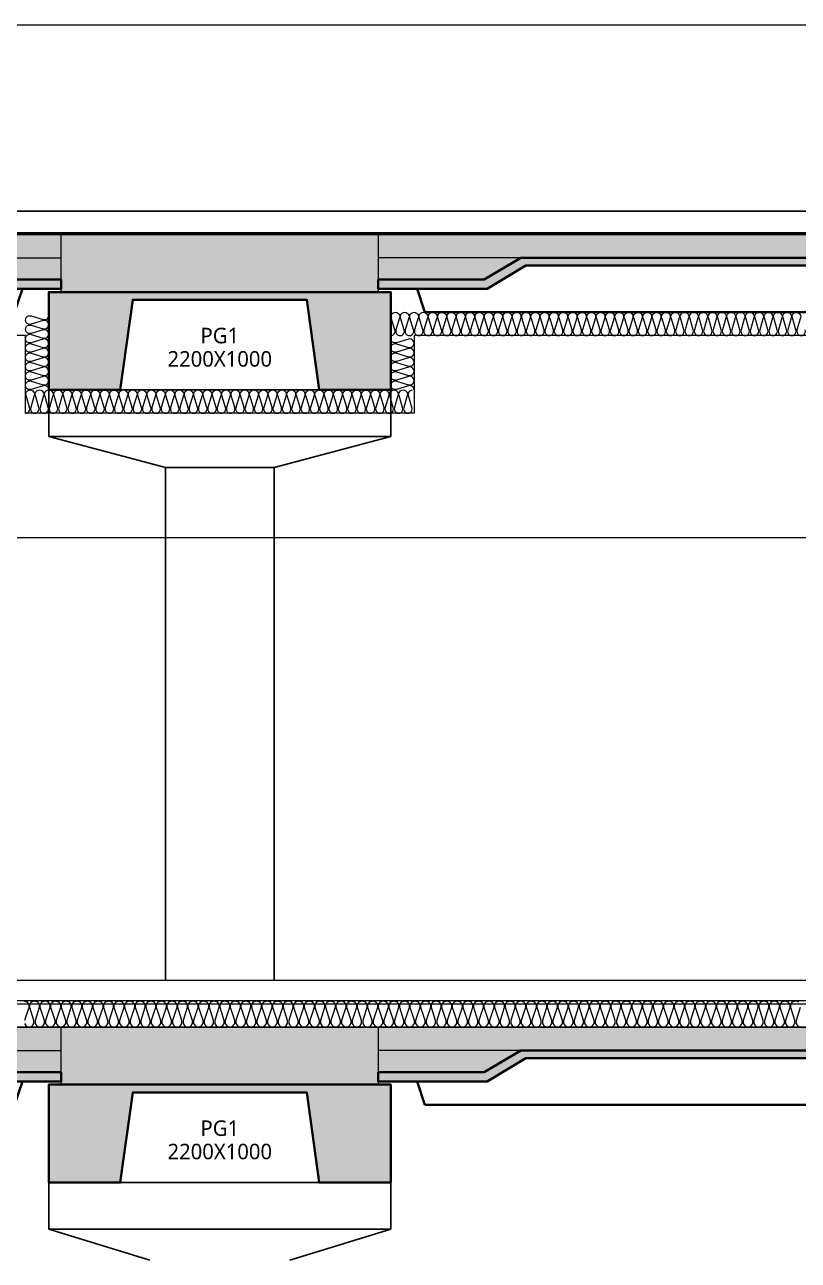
# Model space of a CAD drawing. Header units: millimetres. Extents: x 0 to 420000, y 0 to 297000.
# Drawn here: x 264758 to 269734, y 237000 to 244950 of the extents above; entities that cross this region are included whole.
import ezdxf
from ezdxf.enums import TextEntityAlignment as Align

# ---------------------------------------------------------------- set-up
doc = ezdxf.new("R2010")
doc.units = ezdxf.units.MM
doc.linetypes.add('CEN', pattern=[62, 60, -1, 0, -1])
doc.linetypes.add('HID', pattern=[2, 1.1, -0.9])
for name, color, linetype, lineweight in [('A-AXIS-LINE', 1, 'CEN', 15), ('A-CONC-LIN1', 2, 'Continuous', 40), ('A-CONC-LIN2', 7, 'Continuous', 25), ('A-ELEV-LIN2', 7, 'Continuous', 25), ('A-ELEV-LIN3', 8, 'Continuous', 18), ('A-XXXX-FIN2', 6, 'Continuous', 20), ('A-XXXX-INSL2', 8, 'Continuous', 18), ('A-XXXX-WAT1', 9, 'HID', 20)]:
    doc.layers.add(name, color=color, linetype=linetype, lineweight=lineweight)
doc.layers.add('A-CONC-SOLD', color=253, linetype='CEN')
doc.layers.add('A-XXXX-NPLT', color=144, linetype='Continuous', lineweight=15, plot=False)
doc.styles.add('맑은고딕', font='')
doc.styles.get('맑은고딕').set_extended_font_data('Malgun Gothic')

# ---------------------------------------------------------------- blocks, each defined once
blk = doc.blocks.new('axis(220316)')
at = {"layer": 'A-AXIS-LINE', "ltscale": 1000}
for p, q in [((4631788.1, -355868.7), (4955413.1, -355868.7)), ((4631788.1, -360968.7), (4955413.1, -360968.7))]:
    blk.add_line(p, q, dxfattribs=at)
blk = doc.blocks.new('PG1')
at = {"layer": 'A-CONC-SOLD'}
h = blk.add_hatch(color=256, dxfattribs=at)
h.dxf.hatch_style = 1
h.paths.add_polyline_path([(4800580.6, -237068.7), (4800580.6, -237438.7), (4802620.6, -237438.7), (4802620.6, -237068.7)])
h = blk.add_hatch(color=256, dxfattribs=at)
h.dxf.hatch_style = 1
h.paths.add_polyline_path([(4800500.6, -238068.7), (4800500.6, -237438.7), (4802700.6, -237438.7), (4802700.6, -238068.7), (4802240.6, -238068.7), (4802160.6, -237488.7), (4801040.6, -237488.7), (4800960.6, -238068.7)])
at = {"layer": 'A-CONC-LIN1'}
blk.add_lwpolyline([(4800500.6, -238068.7), (4800500.6, -237438.7), (4802700.6, -237438.7), (4802700.6, -238068.7), (4802240.6, -238068.7), (4802160.6, -237488.7), (4801040.6, -237488.7), (4800960.6, -238068.7), (4800500.6, -238068.7)], dxfattribs=at)
at = {"layer": 'A-CONC-LIN2'}
blk.add_line((4800580.6, -237068.7), (4802620.6, -237068.7), dxfattribs=at)
at = {"layer": 'A-XXXX-NPLT'}
blk.add_lwpolyline([(4802700.6, -238068.7), (4800500.6, -238068.7), (4800500.6, -237438.7), (4800580.6, -237438.7), (4800580.6, -237068.7), (4802620.6, -237068.7), (4802620.6, -237438.7), (4802700.6, -237438.7)], close=True, dxfattribs=at)
at = {"layer": 'A-XXXX-NPLT', "style": '맑은고딕'}
for s, p in [('PG1', (4801600.6, -237718.7)), ('2200X1000', (4801600.6, -237868.7))]:
    blk.add_text(s, height=100, dxfattribs=at).set_placement(p, align=Align.MIDDLE)
blk = doc.blocks.new('PS61(횡)')
at = {"layer": 'A-CONC-SOLD'}
h = blk.add_hatch(color=256, dxfattribs=at)
h.dxf.hatch_style = 1
h.paths.add_polyline_path([(1020, 0), (1020, -290), (1700, -290), (1937.4, -150), (9062.6, -150), (9300, -290), (9980, -290), (9980, 0)])
h = blk.add_hatch(color=256, dxfattribs=at)
h.dxf.hatch_style = 1
h.paths.add_polyline_path([(9980, -290), (9980, -350), (9280, -350), (9030, -200), (1970, -200), (1720, -350), (1020, -350), (1020, -290), (1700, -290), (1937.4, -150), (9062.6, -150), (9300, -290)])
at = {"layer": 'A-CONC-LIN1', "color": 2}
for p, q in [((1320, -500), (1270, -350)), ((9680, -500), (9730, -350)), ((1320, -500), (9680, -500))]:
    blk.add_line(p, q, dxfattribs=at)
blk.add_lwpolyline([(9980, -290), (9980, -350), (9280, -350), (9030, -200), (1970, -200), (1720, -350), (1020, -350), (1020, -290), (1700, -290), (1937.4, -150), (9062.6, -150), (9300, -290)], close=True, dxfattribs=at)
at = {"layer": 'A-CONC-LIN2'}
blk.add_line((1020, 0), (9980, 0), dxfattribs=at)
at = {"layer": 'A-XXXX-NPLT'}
for p, q in [((1937.4, -150), (1020, -150)), ((9062.6, -150), (9980, -150))]:
    blk.add_line(p, q, dxfattribs=at)
at = {"layer": 'A-XXXX-NPLT', "style": '맑은고딕'}
blk.add_text('PS61', height=100, dxfattribs=at).set_placement((5500, -75), align=Align.MIDDLE)
blk = doc.blocks.new('횡9층')
at = {"layer": 'A-ELEV-LIN2'}
for p, q in [((4866500.6, -238068.7), (4868700.6, -238068.7)), ((4866500.6, -238068.7), (4866500.6, -238368.7)), ((4868700.6, -238068.7), (4868700.6, -238368.7)), ((4866500.6, -238368.7), (4868700.6, -238368.7)), ((4867150.6, -238568.7), (4866500.6, -238368.7)), ((4868050.6, -238568.7), (4868700.6, -238368.7))]:
    blk.add_line(p, q, dxfattribs=at)
at = {"layer": 'A-XXXX-FIN2'}
blk.add_lwpolyline([(4890000.6, -236768.7), (4845250.6, -236768.7)], dxfattribs=at)
at = {"layer": 'A-XXXX-INSL2'}
for points in [[(4890000.6, -236898.7), (4845250.6, -236898.7)], [(4866340.6, -236898.7), (4866359.3, -236905.5), (4866371.2, -236922.5), (4866371.2, -236941.2), (4866344, -237026.2)], [(4866344, -237044.9), (4866355.9, -237061.9), (4866374.6, -237068.7), (4866393.3, -237061.9), (4866405.2, -237044.9), (4866405.2, -237026.2), (4866378, -236941.2), (4866378, -236922.5), (4866389.9, -236905.5), (4866408.6, -236898.7), (4866427.3, -236905.5), (4866439.2, -236922.5), (4866439.2, -236941.2), (4866412, -237026.2), (4866412, -237044.9), (4866423.9, -237061.9), (4866442.6, -237068.7), (4866461.3, -237061.9), (4866473.2, -237044.9), (4866473.2, -237026.2), (4866446, -236941.2), (4866446, -236922.5), (4866457.9, -236905.5), (4866476.6, -236898.7), (4866495.3, -236905.5), (4866507.2, -236922.5), (4866507.2, -236941.2), (4866480, -237026.2), (4866480, -237044.9), (4866491.9, -237061.9), (4866510.6, -237068.7), (4866529.3, -237061.9), (4866541.2, -237044.9), (4866541.2, -237026.2), (4866514, -236941.2), (4866514, -236922.5), (4866525.9, -236905.5), (4866544.6, -236898.7), (4866563.3, -236905.5), (4866575.2, -236922.5), (4866575.2, -236941.2), (4866548, -237026.2), (4866548, -237044.9), (4866559.9, -237061.9), (4866578.6, -237068.7), (4866597.3, -237061.9), (4866609.2, -237044.9), (4866609.2, -237026.2), (4866582, -236941.2), (4866582, -236922.5), (4866593.9, -236905.5), (4866612.6, -236898.7), (4866631.3, -236905.5), (4866643.2, -236922.5), (4866643.2, -236941.2), (4866616, -237026.2), (4866616, -237044.9), (4866627.9, -237061.9), (4866646.6, -237068.7), (4866665.3, -237061.9), (4866677.2, -237044.9), (4866677.2, -237026.2), (4866650, -236941.2), (4866650, -236922.5), (4866661.9, -236905.5), (4866680.6, -236898.7), (4866699.3, -236905.5), (4866711.2, -236922.5), (4866711.2, -236941.2), (4866684, -237026.2), (4866684, -237044.9), (4866695.9, -237061.9), (4866714.6, -237068.7), (4866733.3, -237061.9), (4866745.2, -237044.9), (4866745.2, -237026.2), (4866718, -236941.2), (4866718, -236922.5), (4866729.9, -236905.5), (4866748.6, -236898.7), (4866767.3, -236905.5), (4866779.2, -236922.5), (4866779.2, -236941.2), (4866752, -237026.2), (4866752, -237044.9), (4866763.9, -237061.9), (4866782.6, -237068.7), (4866801.3, -237061.9), (4866813.2, -237044.9), (4866813.2, -237026.2), (4866786, -236941.2), (4866786, -236922.5), (4866797.9, -236905.5), (4866816.6, -236898.7), (4866835.3, -236905.5), (4866847.2, -236922.5), (4866847.2, -236941.2), (4866820, -237026.2), (4866820, -237044.9), (4866831.9, -237061.9), (4866850.6, -237068.7), (4866869.3, -237061.9), (4866881.2, -237044.9), (4866881.2, -237026.2), (4866854, -236941.2), (4866854, -236922.5), (4866865.9, -236905.5), (4866884.6, -236898.7), (4866903.3, -236905.5), (4866915.2, -236922.5), (4866915.2, -236941.2), (4866888, -237026.2), (4866888, -237044.9), (4866899.9, -237061.9), (4866918.6, -237068.7), (4866937.3, -237061.9), (4866949.2, -237044.9), (4866949.2, -237026.2), (4866922, -236941.2), (4866922, -236922.5), (4866933.9, -236905.5), (4866952.6, -236898.7), (4866971.3, -236905.5), (4866983.2, -236922.5), (4866983.2, -236941.2), (4866956, -237026.2), (4866956, -237044.9), (4866967.9, -237061.9), (4866986.6, -237068.7), (4867005.3, -237061.9), (4867017.2, -237044.9), (4867017.2, -237026.2), (4866990, -236941.2), (4866990, -236922.5), (4867001.9, -236905.5), (4867020.6, -236898.7), (4867039.3, -236905.5), (4867051.2, -236922.5), (4867051.2, -236941.2), (4867024, -237026.2), (4867024, -237044.9), (4867035.9, -237061.9), (4867054.6, -237068.7), (4867073.3, -237061.9), (4867085.2, -237044.9), (4867085.2, -237026.2), (4867058, -236941.2), (4867058, -236922.5), (4867069.9, -236905.5), (4867088.6, -236898.7), (4867107.3, -236905.5), (4867119.2, -236922.5), (4867119.2, -236941.2), (4867092, -237026.2), (4867092, -237044.9), (4867103.9, -237061.9), (4867122.6, -237068.7), (4867141.3, -237061.9), (4867153.2, -237044.9), (4867153.2, -237026.2), (4867126, -236941.2), (4867126, -236922.5), (4867137.9, -236905.5), (4867156.6, -236898.7), (4867175.3, -236905.5), (4867187.2, -236922.5), (4867187.2, -236941.2), (4867160, -237026.2), (4867160, -237044.9), (4867171.9, -237061.9), (4867190.6, -237068.7), (4867209.3, -237061.9), (4867221.2, -237044.9), (4867221.2, -237026.2), (4867194, -236941.2), (4867194, -236922.5), (4867205.9, -236905.5), (4867224.6, -236898.7), (4867243.3, -236905.5), (4867255.2, -236922.5), (4867255.2, -236941.2), (4867228, -237026.2), (4867228, -237044.9), (4867239.9, -237061.9), (4867258.6, -237068.7), (4867277.3, -237061.9), (4867289.2, -237044.9), (4867289.2, -237026.2), (4867262, -236941.2), (4867262, -236922.5), (4867273.9, -236905.5), (4867292.6, -236898.7), (4867311.3, -236905.5), (4867323.2, -236922.5), (4867323.2, -236941.2), (4867296, -237026.2), (4867296, -237044.9), (4867307.9, -237061.9), (4867326.6, -237068.7), (4867345.3, -237061.9), (4867357.2, -237044.9), (4867357.2, -237026.2), (4867330, -236941.2), (4867330, -236922.5), (4867341.9, -236905.5), (4867360.6, -236898.7), (4867379.3, -236905.5), (4867391.2, -236922.5), (4867391.2, -236941.2), (4867364, -237026.2), (4867364, -237044.9), (4867375.9, -237061.9), (4867394.6, -237068.7), (4867413.3, -237061.9), (4867425.2, -237044.9), (4867425.2, -237026.2), (4867398, -236941.2), (4867398, -236922.5), (4867409.9, -236905.5), (4867428.6, -236898.7), (4867447.3, -236905.5), (4867459.2, -236922.5), (4867459.2, -236941.2), (4867432, -237026.2), (4867432, -237044.9), (4867443.9, -237061.9), (4867462.6, -237068.7), (4867481.3, -237061.9), (4867493.2, -237044.9), (4867493.2, -237026.2), (4867466, -236941.2), (4867466, -236922.5), (4867477.9, -236905.5), (4867496.6, -236898.7), (4867515.3, -236905.5), (4867527.2, -236922.5), (4867527.2, -236941.2), (4867500, -237026.2), (4867500, -237044.9), (4867511.9, -237061.9), (4867530.6, -237068.7), (4867549.3, -237061.9), (4867561.2, -237044.9), (4867561.2, -237026.2), (4867534, -236941.2), (4867534, -236922.5), (4867545.9, -236905.5), (4867564.6, -236898.7), (4867583.3, -236905.5), (4867595.2, -236922.5), (4867595.2, -236941.2), (4867568, -237026.2), (4867568, -237044.9), (4867579.9, -237061.9), (4867598.6, -237068.7), (4867617.3, -237061.9), (4867629.2, -237044.9), (4867629.2, -237026.2), (4867602, -236941.2), (4867602, -236922.5), (4867613.9, -236905.5), (4867632.6, -236898.7), (4867651.3, -236905.5), (4867663.2, -236922.5), (4867663.2, -236941.2), (4867636, -237026.2), (4867636, -237044.9), (4867647.9, -237061.9), (4867666.6, -237068.7), (4867685.3, -237061.9), (4867697.2, -237044.9), (4867697.2, -237026.2), (4867670, -236941.2), (4867670, -236922.5), (4867681.9, -236905.5), (4867700.6, -236898.7), (4867719.3, -236905.5), (4867731.2, -236922.5), (4867731.2, -236941.2), (4867704, -237026.2), (4867704, -237044.9), (4867715.9, -237061.9), (4867734.6, -237068.7), (4867753.3, -237061.9), (4867765.2, -237044.9), (4867765.2, -237026.2), (4867738, -236941.2), (4867738, -236922.5), (4867749.9, -236905.5), (4867768.6, -236898.7), (4867787.3, -236905.5), (4867799.2, -236922.5), (4867799.2, -236941.2), (4867772, -237026.2), (4867772, -237044.9), (4867783.9, -237061.9), (4867802.6, -237068.7), (4867821.3, -237061.9), (4867833.2, -237044.9), (4867833.2, -237026.2), (4867806, -236941.2), (4867806, -236922.5), (4867817.9, -236905.5), (4867836.6, -236898.7), (4867855.3, -236905.5), (4867867.2, -236922.5), (4867867.2, -236941.2), (4867840, -237026.2), (4867840, -237044.9), (4867851.9, -237061.9), (4867870.6, -237068.7), (4867889.3, -237061.9), (4867901.2, -237044.9), (4867901.2, -237026.2), (4867874, -236941.2), (4867874, -236922.5), (4867885.9, -236905.5), (4867904.6, -236898.7), (4867923.3, -236905.5), (4867935.2, -236922.5), (4867935.2, -236941.2), (4867908, -237026.2), (4867908, -237044.9), (4867919.9, -237061.9), (4867938.6, -237068.7), (4867957.3, -237061.9), (4867969.2, -237044.9), (4867969.2, -237026.2), (4867942, -236941.2), (4867942, -236922.5), (4867953.9, -236905.5), (4867972.6, -236898.7), (4867991.3, -236905.5), (4868003.2, -236922.5), (4868003.2, -236941.2), (4867976, -237026.2), (4867976, -237044.9), (4867987.9, -237061.9), (4868006.6, -237068.7), (4868025.3, -237061.9), (4868037.2, -237044.9), (4868037.2, -237026.2), (4868010, -236941.2), (4868010, -236922.5), (4868021.9, -236905.5), (4868040.6, -236898.7), (4868059.3, -236905.5), (4868071.2, -236922.5), (4868071.2, -236941.2), (4868044, -237026.2), (4868044, -237044.9), (4868055.9, -237061.9), (4868074.6, -237068.7), (4868093.3, -237061.9), (4868105.2, -237044.9), (4868105.2, -237026.2), (4868078, -236941.2), (4868078, -236922.5), (4868089.9, -236905.5), (4868108.6, -236898.7), (4868127.3, -236905.5), (4868139.2, -236922.5), (4868139.2, -236941.2), (4868112, -237026.2), (4868112, -237044.9), (4868123.9, -237061.9), (4868142.6, -237068.7), (4868161.3, -237061.9), (4868173.2, -237044.9), (4868173.2, -237026.2), (4868146, -236941.2), (4868146, -236922.5), (4868157.9, -236905.5), (4868176.6, -236898.7), (4868195.3, -236905.5), (4868207.2, -236922.5), (4868207.2, -236941.2), (4868180, -237026.2), (4868180, -237044.9), (4868191.9, -237061.9), (4868210.6, -237068.7), (4868229.3, -237061.9), (4868241.2, -237044.9), (4868241.2, -237026.2), (4868214, -236941.2), (4868214, -236922.5), (4868225.9, -236905.5), (4868244.6, -236898.7), (4868263.3, -236905.5), (4868275.2, -236922.5), (4868275.2, -236941.2), (4868248, -237026.2), (4868248, -237044.9), (4868259.9, -237061.9), (4868278.6, -237068.7), (4868297.3, -237061.9), (4868309.2, -237044.9), (4868309.2, -237026.2), (4868282, -236941.2), (4868282, -236922.5), (4868293.9, -236905.5), (4868312.6, -236898.7), (4868331.3, -236905.5), (4868343.2, -236922.5), (4868343.2, -236941.2), (4868316, -237026.2), (4868316, -237044.9), (4868327.9, -237061.9), (4868346.6, -237068.7), (4868365.3, -237061.9), (4868377.2, -237044.9), (4868377.2, -237026.2), (4868350, -236941.2), (4868350, -236922.5), (4868361.9, -236905.5), (4868380.6, -236898.7), (4868399.3, -236905.5), (4868411.2, -236922.5), (4868411.2, -236941.2), (4868384, -237026.2), (4868384, -237044.9), (4868395.9, -237061.9), (4868414.6, -237068.7), (4868433.3, -237061.9), (4868445.2, -237044.9), (4868445.2, -237026.2), (4868418, -236941.2), (4868418, -236922.5), (4868429.9, -236905.5), (4868448.6, -236898.7), (4868467.3, -236905.5), (4868479.2, -236922.5), (4868479.2, -236941.2), (4868452, -237026.2), (4868452, -237044.9), (4868463.9, -237061.9), (4868482.6, -237068.7), (4868501.3, -237061.9), (4868513.2, -237044.9), (4868513.2, -237026.2), (4868486, -236941.2), (4868486, -236922.5), (4868497.9, -236905.5), (4868516.6, -236898.7), (4868535.3, -236905.5), (4868547.2, -236922.5), (4868547.2, -236941.2), (4868520, -237026.2), (4868520, -237044.9), (4868531.9, -237061.9), (4868550.6, -237068.7), (4868569.3, -237061.9), (4868581.2, -237044.9), (4868581.2, -237026.2), (4868554, -236941.2), (4868554, -236922.5), (4868565.9, -236905.5), (4868584.6, -236898.7), (4868603.3, -236905.5), (4868615.2, -236922.5), (4868615.2, -236941.2), (4868588, -237026.2), (4868588, -237044.9), (4868599.9, -237061.9), (4868618.6, -237068.7), (4868637.3, -237061.9), (4868649.2, -237044.9), (4868649.2, -237026.2), (4868622, -236941.2), (4868622, -236922.5), (4868633.9, -236905.5), (4868652.6, -236898.7), (4868671.3, -236905.5), (4868683.2, -236922.5), (4868683.2, -236941.2), (4868656, -237026.2), (4868656, -237044.9), (4868667.9, -237061.9), (4868686.6, -237068.7), (4868705.3, -237061.9), (4868717.2, -237044.9), (4868717.2, -237026.2), (4868690, -236941.2), (4868690, -236922.5), (4868701.9, -236905.5), (4868720.6, -236898.7), (4868739.3, -236905.5), (4868751.2, -236922.5), (4868751.2, -236941.2), (4868724, -237026.2), (4868724, -237044.9), (4868735.9, -237061.9), (4868754.6, -237068.7), (4868773.3, -237061.9), (4868785.2, -237044.9), (4868785.2, -237026.2), (4868758, -236941.2), (4868758, -236922.5), (4868769.9, -236905.5), (4868788.6, -236898.7), (4868807.3, -236905.5), (4868819.2, -236922.5), (4868819.2, -236941.2), (4868792, -237026.2), (4868792, -237044.9), (4868803.9, -237061.9), (4868822.6, -237068.7), (4868841.3, -237061.9), (4868853.2, -237044.9), (4868853.2, -237026.2), (4868826, -236941.2), (4868826, -236922.5), (4868837.9, -236905.5), (4868856.6, -236898.7), (4868875.3, -236905.5), (4868887.2, -236922.5), (4868887.2, -236941.2), (4868860, -237026.2), (4868860, -237044.9), (4868871.9, -237061.9), (4868890.6, -237068.7), (4868909.3, -237061.9), (4868921.2, -237044.9), (4868921.2, -237026.2), (4868894, -236941.2), (4868894, -236922.5), (4868905.9, -236905.5), (4868924.6, -236898.7), (4868943.3, -236905.5), (4868955.2, -236922.5), (4868955.2, -236941.2), (4868928, -237026.2), (4868928, -237044.9), (4868939.9, -237061.9), (4868958.6, -237068.7), (4868977.3, -237061.9), (4868989.2, -237044.9), (4868989.2, -237026.2), (4868962, -236941.2), (4868962, -236922.5), (4868973.9, -236905.5), (4868992.6, -236898.7), (4869011.3, -236905.5), (4869023.2, -236922.5), (4869023.2, -236941.2), (4868996, -237026.2), (4868996, -237044.9), (4869007.9, -237061.9), (4869026.6, -237068.7), (4869045.3, -237061.9), (4869057.2, -237044.9), (4869057.2, -237026.2), (4869030, -236941.2), (4869030, -236922.5), (4869041.9, -236905.5), (4869060.6, -236898.7), (4869079.3, -236905.5), (4869091.2, -236922.5), (4869091.2, -236941.2), (4869064, -237026.2), (4869064, -237044.9), (4869075.9, -237061.9), (4869094.6, -237068.7), (4869113.3, -237061.9), (4869125.2, -237044.9), (4869125.2, -237026.2), (4869098, -236941.2), (4869098, -236922.5), (4869109.9, -236905.5), (4869128.6, -236898.7), (4869147.3, -236905.5), (4869159.2, -236922.5), (4869159.2, -236941.2), (4869132, -237026.2), (4869132, -237044.9), (4869143.9, -237061.9), (4869162.6, -237068.7), (4869181.3, -237061.9), (4869193.2, -237044.9), (4869193.2, -237026.2), (4869166, -236941.2), (4869166, -236922.5), (4869177.9, -236905.5), (4869196.6, -236898.7), (4869215.3, -236905.5), (4869227.2, -236922.5), (4869227.2, -236941.2), (4869200, -237026.2), (4869200, -237044.9), (4869211.9, -237061.9), (4869230.6, -237068.7), (4869249.3, -237061.9), (4869261.2, -237044.9), (4869261.2, -237026.2), (4869234, -236941.2), (4869234, -236922.5), (4869245.9, -236905.5), (4869264.6, -236898.7), (4869283.3, -236905.5), (4869295.2, -236922.5), (4869295.2, -236941.2), (4869268, -237026.2), (4869268, -237044.9), (4869279.9, -237061.9), (4869298.6, -237068.7), (4869317.3, -237061.9), (4869329.2, -237044.9), (4869329.2, -237026.2), (4869302, -236941.2), (4869302, -236922.5), (4869313.9, -236905.5), (4869332.6, -236898.7), (4869351.3, -236905.5), (4869363.2, -236922.5), (4869363.2, -236941.2), (4869336, -237026.2), (4869336, -237044.9), (4869347.9, -237061.9), (4869366.6, -237068.7), (4869385.3, -237061.9), (4869397.2, -237044.9), (4869397.2, -237026.2), (4869370, -236941.2), (4869370, -236922.5), (4869381.9, -236905.5), (4869400.6, -236898.7), (4869419.3, -236905.5), (4869431.2, -236922.5), (4869431.2, -236941.2), (4869404, -237026.2), (4869404, -237044.9), (4869415.9, -237061.9), (4869434.6, -237068.7), (4869453.3, -237061.9), (4869465.2, -237044.9), (4869465.2, -237026.2), (4869438, -236941.2), (4869438, -236922.5), (4869449.9, -236905.5), (4869468.6, -236898.7), (4869487.3, -236905.5), (4869499.2, -236922.5), (4869499.2, -236941.2), (4869472, -237026.2), (4869472, -237044.9), (4869483.9, -237061.9), (4869502.6, -237068.7), (4869521.3, -237061.9), (4869533.2, -237044.9), (4869533.2, -237026.2), (4869506, -236941.2), (4869506, -236922.5), (4869517.9, -236905.5), (4869536.6, -236898.7), (4869555.3, -236905.5), (4869567.2, -236922.5), (4869567.2, -236941.2), (4869540, -237026.2), (4869540, -237044.9), (4869551.9, -237061.9), (4869570.6, -237068.7), (4869589.3, -237061.9), (4869601.2, -237044.9), (4869601.2, -237026.2), (4869574, -236941.2), (4869574, -236922.5), (4869585.9, -236905.5), (4869604.6, -236898.7), (4869623.3, -236905.5), (4869635.2, -236922.5), (4869635.2, -236941.2), (4869608, -237026.2), (4869608, -237044.9), (4869619.9, -237061.9), (4869638.6, -237068.7), (4869657.3, -237061.9), (4869669.2, -237044.9), (4869669.2, -237026.2), (4869642, -236941.2), (4869642, -236922.5), (4869653.9, -236905.5), (4869672.6, -236898.7), (4869691.3, -236905.5), (4869703.2, -236922.5), (4869703.2, -236941.2), (4869676, -237026.2), (4869676, -237044.9), (4869687.9, -237061.9), (4869706.6, -237068.7), (4869725.3, -237061.9), (4869737.2, -237044.9), (4869737.2, -237026.2), (4869710, -236941.2), (4869710, -236922.5), (4869721.9, -236905.5), (4869740.6, -236898.7), (4869759.3, -236905.5), (4869771.2, -236922.5), (4869771.2, -236941.2), (4869744, -237026.2), (4869744, -237044.9), (4869755.9, -237061.9), (4869774.6, -237068.7), (4869793.3, -237061.9), (4869805.2, -237044.9), (4869805.2, -237026.2), (4869778, -236941.2), (4869778, -236922.5), (4869789.9, -236905.5), (4869808.6, -236898.7), (4869827.3, -236905.5), (4869839.2, -236922.5), (4869839.2, -236941.2), (4869812, -237026.2), (4869812, -237044.9), (4869823.9, -237061.9), (4869842.6, -237068.7), (4869861.3, -237061.9), (4869873.2, -237044.9), (4869873.2, -237026.2), (4869846, -236941.2), (4869846, -236922.5), (4869857.9, -236905.5), (4869876.6, -236898.7), (4869895.3, -236905.5), (4869907.2, -236922.5), (4869907.2, -236941.2), (4869880, -237026.2), (4869880, -237044.9), (4869891.9, -237061.9), (4869910.6, -237068.7), (4869929.3, -237061.9), (4869941.2, -237044.9), (4869941.2, -237026.2), (4869914, -236941.2), (4869914, -236922.5), (4869925.9, -236905.5), (4869944.6, -236898.7), (4869963.3, -236905.5), (4869975.2, -236922.5), (4869975.2, -236941.2), (4869948, -237026.2), (4869948, -237044.9), (4869959.9, -237061.9), (4869978.6, -237068.7), (4869997.3, -237061.9), (4870009.2, -237044.9), (4870009.2, -237026.2), (4869982, -236941.2), (4869982, -236922.5), (4869993.9, -236905.5), (4870012.6, -236898.7), (4870031.3, -236905.5), (4870043.2, -236922.5), (4870043.2, -236941.2), (4870016, -237026.2), (4870016, -237044.9), (4870027.9, -237061.9), (4870046.6, -237068.7), (4870065.3, -237061.9), (4870077.2, -237044.9), (4870077.2, -237026.2), (4870050, -236941.2), (4870050, -236922.5), (4870061.9, -236905.5), (4870080.6, -236898.7), (4870099.3, -236905.5), (4870111.2, -236922.5), (4870111.2, -236941.2), (4870084, -237026.2), (4870084, -237044.9), (4870095.9, -237061.9), (4870114.6, -237068.7), (4870133.3, -237061.9), (4870145.2, -237044.9), (4870145.2, -237026.2), (4870118, -236941.2), (4870118, -236922.5), (4870129.9, -236905.5), (4870148.6, -236898.7), (4870167.3, -236905.5), (4870179.2, -236922.5), (4870179.2, -236941.2), (4870152, -237026.2), (4870152, -237044.9), (4870163.9, -237061.9), (4870182.6, -237068.7), (4870201.3, -237061.9), (4870213.2, -237044.9), (4870213.2, -237026.2), (4870186, -236941.2), (4870186, -236922.5), (4870197.9, -236905.5), (4870216.6, -236898.7), (4870235.3, -236905.5), (4870247.2, -236922.5), (4870247.2, -236941.2), (4870220, -237026.2), (4870220, -237044.9), (4870231.9, -237061.9), (4870250.6, -237068.7), (4870269.3, -237061.9), (4870281.2, -237044.9), (4870281.2, -237026.2), (4870254, -236941.2), (4870254, -236922.5), (4870265.9, -236905.5), (4870284.6, -236898.7), (4870303.3, -236905.5), (4870315.2, -236922.5), (4870315.2, -236941.2), (4870288, -237026.2), (4870288, -237044.9), (4870299.9, -237061.9), (4870318.6, -237068.7), (4870337.3, -237061.9), (4870349.2, -237044.9), (4870349.2, -237026.2), (4870322, -236941.2), (4870322, -236922.5), (4870333.9, -236905.5), (4870352.6, -236898.7), (4870371.3, -236905.5), (4870383.2, -236922.5), (4870383.2, -236941.2), (4870356, -237026.2), (4870356, -237044.9), (4870367.9, -237061.9), (4870386.6, -237068.7), (4870405.3, -237061.9), (4870417.2, -237044.9), (4870417.2, -237026.2), (4870390, -236941.2), (4870390, -236922.5), (4870401.9, -236905.5), (4870420.6, -236898.7), (4870439.3, -236905.5), (4870451.2, -236922.5), (4870451.2, -236941.2), (4870424, -237026.2), (4870424, -237044.9), (4870435.9, -237061.9), (4870454.6, -237068.7), (4870473.3, -237061.9), (4870485.2, -237044.9), (4870485.2, -237026.2), (4870458, -236941.2), (4870458, -236922.5), (4870469.9, -236905.5), (4870488.6, -236898.7), (4870507.3, -236905.5), (4870519.2, -236922.5), (4870519.2, -236941.2), (4870492, -237026.2), (4870492, -237044.9), (4870503.9, -237061.9), (4870522.6, -237068.7), (4870541.3, -237061.9), (4870553.2, -237044.9), (4870553.2, -237026.2), (4870526, -236941.2), (4870526, -236922.5), (4870537.9, -236905.5), (4870556.6, -236898.7), (4870575.3, -236905.5), (4870587.2, -236922.5), (4870587.2, -236941.2), (4870560, -237026.2), (4870560, -237044.9), (4870571.9, -237061.9), (4870590.6, -237068.7), (4870609.3, -237061.9), (4870621.2, -237044.9), (4870621.2, -237026.2), (4870594, -236941.2), (4870594, -236922.5), (4870605.9, -236905.5), (4870624.6, -236898.7), (4870643.3, -236905.5), (4870655.2, -236922.5), (4870655.2, -236941.2), (4870628, -237026.2), (4870628, -237044.9), (4870639.9, -237061.9), (4870658.6, -237068.7), (4870677.3, -237061.9), (4870689.2, -237044.9), (4870689.2, -237026.2), (4870662, -236941.2), (4870662, -236922.5), (4870673.9, -236905.5), (4870692.6, -236898.7), (4870711.3, -236905.5), (4870723.2, -236922.5), (4870723.2, -236941.2), (4870696, -237026.2), (4870696, -237044.9), (4870707.9, -237061.9), (4870726.6, -237068.7), (4870745.3, -237061.9), (4870757.2, -237044.9), (4870757.2, -237026.2), (4870730, -236941.2), (4870730, -236922.5), (4870741.9, -236905.5), (4870760.6, -236898.7), (4870779.3, -236905.5), (4870791.2, -236922.5), (4870791.2, -236941.2), (4870764, -237026.2), (4870764, -237044.9), (4870775.9, -237061.9), (4870794.6, -237068.7), (4870813.3, -237061.9), (4870825.2, -237044.9), (4870825.2, -237026.2), (4870798, -236941.2), (4870798, -236922.5), (4870809.9, -236905.5), (4870828.6, -236898.7), (4870847.3, -236905.5), (4870859.2, -236922.5), (4870859.2, -236941.2), (4870832, -237026.2), (4870832, -237044.9), (4870843.9, -237061.9), (4870862.6, -237068.7), (4870881.3, -237061.9), (4870893.2, -237044.9), (4870893.2, -237026.2), (4870866, -236941.2), (4870866, -236922.5), (4870877.9, -236905.5), (4870896.6, -236898.7), (4870915.3, -236905.5), (4870927.2, -236922.5), (4870927.2, -236941.2), (4870900, -237026.2), (4870900, -237044.9), (4870911.9, -237061.9), (4870930.6, -237068.7), (4870949.3, -237061.9), (4870961.2, -237044.9), (4870961.2, -237026.2), (4870934, -236941.2), (4870934, -236922.5), (4870945.9, -236905.5), (4870964.6, -236898.7), (4870983.3, -236905.5), (4870995.2, -236922.5), (4870995.2, -236941.2), (4870968, -237026.2), (4870968, -237044.9), (4870979.9, -237061.9), (4870998.6, -237068.7), (4871017.3, -237061.9), (4871029.2, -237044.9), (4871029.2, -237026.2), (4871002, -236941.2), (4871002, -236922.5), (4871013.9, -236905.5), (4871032.6, -236898.7), (4871051.3, -236905.5), (4871063.2, -236922.5), (4871063.2, -236941.2), (4871036, -237026.2), (4871036, -237044.9), (4871047.9, -237061.9), (4871066.6, -237068.7), (4871085.3, -237061.9), (4871097.2, -237044.9), (4871097.2, -237026.2), (4871070, -236941.2), (4871070, -236922.5), (4871081.9, -236905.5), (4871100.6, -236898.7), (4871119.3, -236905.5), (4871131.2, -236922.5), (4871131.2, -236941.2), (4871104, -237026.2), (4871104, -237044.9), (4871115.9, -237061.9), (4871134.6, -237068.7), (4871153.3, -237061.9), (4871165.2, -237044.9), (4871165.2, -237026.2), (4871138, -236941.2), (4871138, -236922.5), (4871149.9, -236905.5), (4871168.6, -236898.7), (4871187.3, -236905.5), (4871199.2, -236922.5), (4871199.2, -236941.2), (4871172, -237026.2), (4871172, -237044.9), (4871183.9, -237061.9), (4871202.6, -237068.7), (4871221.3, -237061.9), (4871233.2, -237044.9), (4871233.2, -237026.2), (4871206, -236941.2), (4871206, -236922.5), (4871217.9, -236905.5), (4871236.6, -236898.7), (4871255.3, -236905.5), (4871267.2, -236922.5), (4871267.2, -236941.2), (4871240, -237026.2), (4871240, -237044.9), (4871251.9, -237061.9), (4871270.6, -237068.7), (4871289.3, -237061.9), (4871301.2, -237044.9), (4871301.2, -237026.2), (4871274, -236941.2), (4871274, -236922.5), (4871285.9, -236905.5), (4871304.6, -236898.7), (4871323.3, -236905.5)], [(4871335.2, -236941.2), (4871308, -237026.2), (4871308, -237044.9), (4871319.9, -237061.9), (4871338.6, -237068.7)]]:
    blk.add_lwpolyline(points, dxfattribs=at)
for p in [(4856600.6, -237068.7), (4867600.6, -237068.7)]:
    blk.add_blockref('PS61(횡)', p)
at = {"layer": 'A-CONC-LIN1'}
blk.add_blockref('PG1', (66000, 0), dxfattribs=at)
blk = doc.blocks.new('PS62(횡)')
at = {"layer": 'A-CONC-SOLD'}
h = blk.add_hatch(color=256, dxfattribs=at)
h.dxf.hatch_style = 1
h.paths.add_polyline_path([(1020, 0), (1020, -290), (1700, -290), (1937.4, -150), (9062.6, -150), (9300, -290), (9980, -290), (9980, 0)])
h = blk.add_hatch(color=256, dxfattribs=at)
h.dxf.hatch_style = 1
h.paths.add_polyline_path([(9980, -290), (9980, -350), (9280, -350), (9030, -200), (1970, -200), (1720, -350), (1020, -350), (1020, -290), (1700, -290), (1937.4, -150), (9062.6, -150), (9300, -290)])
at = {"layer": 'A-CONC-LIN1', "color": 2}
for p, q in [((1320, -500), (1270, -350)), ((9680, -500), (9730, -350)), ((1320, -500), (9680, -500))]:
    blk.add_line(p, q, dxfattribs=at)
blk.add_lwpolyline([(9980, -290), (9980, -350), (9280, -350), (9030, -200), (1970, -200), (1720, -350), (1020, -350), (1020, -290), (1700, -290), (1937.4, -150), (9062.6, -150), (9300, -290)], close=True, dxfattribs=at)
at = {"layer": 'A-CONC-LIN2'}
blk.add_line((1020, 0), (9980, 0), dxfattribs=at)
at = {"layer": 'A-XXXX-NPLT'}
for p, q in [((1937.4, -150), (1020, -150)), ((9062.6, -150), (9980, -150))]:
    blk.add_line(p, q, dxfattribs=at)
at = {"layer": 'A-XXXX-NPLT', "style": '맑은고딕'}
blk.add_text('PS62', height=100, dxfattribs=at).set_placement((5500, -75), align=Align.MIDDLE)
blk = doc.blocks.new('지원시설(210727)')
at = {"layer": 'A-CONC-LIN2'}
blk.add_line((4825380.6, -221468.7), (4859270.6, -221468.7), dxfattribs=at)
blk.add_lwpolyline([(4859315.6, -220438.7), (4859290.6, -220443.7), (4859290.6, -221593.7), (4859275.6, -221608.7), (4825375.6, -221608.7), (4825360.6, -221593.7), (4825360.6, -220443.7), (4825335.6, -220438.7)], dxfattribs=at)
at = {"layer": 'A-ELEV-LIN2'}
for p, q in [((4846500.6, -222618.7), (4846500.6, -222918.7)), ((4846500.6, -222618.7), (4848700.6, -222618.7)), ((4848700.6, -222618.7), (4848700.6, -222918.7)), ((4846500.6, -222918.7), (4848700.6, -222918.7)), ((4847250.6, -223118.7), (4846500.6, -222918.7)), ((4847950.6, -223118.7), (4848700.6, -222918.7)), ((4847250.6, -223118.7), (4847950.6, -223118.7)), ((4847250.6, -226418.7), (4847250.6, -223118.7)), ((4847950.6, -226418.7), (4847950.6, -223118.7))]:
    blk.add_line(p, q, dxfattribs=at)
at = {"layer": 'A-ELEV-LIN3'}
blk.add_line((4824980.1, -220268.7), (4859300.6, -220268.7), dxfattribs=at)
at = {"layer": 'A-XXXX-FIN2'}
blk.add_lwpolyline([(4825350.6, -223268.7), (4825650.6, -223268.7), (4825650.6, -223568.7), (4855950.6, -223568.7)], dxfattribs=at)
at = {"layer": 'A-XXXX-WAT1', "ltscale": 50}
blk.add_lwpolyline([(4825335.6, -220438.7), (4825355.6, -220446.7), (4825355.6, -221595.8), (4825373.5, -221613.7), (4859277.6, -221613.7), (4859295.6, -221595.8), (4859295.6, -220446.7), (4859315.6, -220438.7)], dxfattribs=at)
for p in [(4836600.6, -221618.7), (4847600.6, -221618.7)]:
    blk.add_blockref('PS62(횡)', p)
at = {"layer": 'A-CONC-LIN1'}
blk.add_blockref('PG1', (46000, 15450), dxfattribs=at)

msp = doc.modelspace()

# ---------------------------------------------------------------- linework, layer by layer
at = {"layer": 'A-XXXX-INSL2'}
for points in [[(264912.5, 242600, 0.509267), (264876.1, 242626.5), (264798.9, 242603.5, -1.37259), (264798.9, 242656.5), (264876.1, 242633.5, 1.37259), (264876.1, 242686.5), (264798.9, 242663.5, -1.37259), (264798.9, 242716.5), (264876.1, 242693.5, 1.37259), (264876.1, 242746.5), (264798.9, 242723.5, -1.37259), (264798.9, 242776.5), (264876.1, 242753.5, 1.37259), (264876.1, 242806.5), (264798.9, 242783.5, -1.37259), (264798.9, 242836.5), (264876.1, 242813.5, 1.37259), (264876.1, 242866.5), (264798.9, 242843.5, -1.37259), (264798.9, 242896.5), (264876.1, 242873.5, 1.37259), (264876.1, 242926.5), (264798.9, 242903.5, -1.37259), (264798.9, 242956.5), (264876.1, 242933.5, 1.37259), (264876.1, 242986.5), (264798.9, 242963.5, -1.37259), (264798.9, 243016.5), (264876.1, 242993.5, 1.37259), (264876.1, 243046.5), (264798.9, 243023.5, -1.37259), (264798.9, 243076.5), (264876.1, 243053.5, 0.509267), (264912.5, 243080)], [(267112.5, 242950, 0.509267), (267139, 242986.4), (267116, 243063.6, -1.37259), (267169, 243063.6), (267146, 242986.4, 1.37259), (267199, 242986.4), (267176, 243063.6, -1.37259), (267229, 243063.6), (267206, 242986.4, 1.37259), (267259, 242986.4), (267236, 243063.6, -1.37259), (267289, 243063.6), (267266, 242986.4, 1.37259), (267319, 242986.4), (267296, 243063.6, -1.37259), (267349, 243063.6), (267326, 242986.4, 1.37259), (267379, 242986.4), (267356, 243063.6, -1.37259), (267409, 243063.6), (267386, 242986.4, 1.37259), (267439, 242986.4), (267416, 243063.6, -1.37259), (267469, 243063.6), (267446, 242986.4, 1.37259), (267499, 242986.4), (267476, 243063.6, -1.37259), (267529, 243063.6), (267506, 242986.4, 1.37259), (267559, 242986.4), (267536, 243063.6, -1.37259), (267589, 243063.6), (267566, 242986.4, 1.37259), (267619, 242986.4), (267596, 243063.6, -1.37259), (267649, 243063.6), (267626, 242986.4, 1.37259), (267679, 242986.4), (267656, 243063.6, -1.37259), (267709, 243063.6), (267686, 242986.4, 1.37259), (267739, 242986.4), (267716, 243063.6, -1.37259), (267769, 243063.6), (267746, 242986.4, 1.37259), (267799, 242986.4), (267776, 243063.6, -1.37259), (267829, 243063.6), (267806, 242986.4, 1.37259), (267859, 242986.4), (267836, 243063.6, -1.37259), (267889, 243063.6), (267866, 242986.4, 1.37259), (267919, 242986.4), (267896, 243063.6, -1.37259), (267949, 243063.6), (267926, 242986.4, 1.37259), (267979, 242986.4), (267956, 243063.6, -1.37259), (268009, 243063.6), (267986, 242986.4, 1.37259), (268039, 242986.4), (268016, 243063.6, -1.37259), (268069, 243063.6), (268046, 242986.4, 1.37259), (268099, 242986.4), (268076, 243063.6, -1.37259), (268129, 243063.6), (268106, 242986.4, 1.37259), (268159, 242986.4), (268136, 243063.6, -1.37259), (268189, 243063.6), (268166, 242986.4, 1.37259), (268219, 242986.4), (268196, 243063.6, -1.37259), (268249, 243063.6), (268226, 242986.4, 1.37259), (268279, 242986.4), (268256, 243063.6, -1.37259), (268309, 243063.6), (268286, 242986.4, 1.37259), (268339, 242986.4), (268316, 243063.6, -1.37259), (268369, 243063.6), (268346, 242986.4, 1.37259), (268399, 242986.4), (268376, 243063.6, -1.37259), (268429, 243063.6), (268406, 242986.4, 1.37259), (268459, 242986.4), (268436, 243063.6, -1.37259), (268489, 243063.6), (268466, 242986.4, 1.37259), (268519, 242986.4), (268496, 243063.6, -1.37259), (268549, 243063.6), (268526, 242986.4, 1.37259), (268579, 242986.4), (268556, 243063.6, -1.37259), (268609, 243063.6), (268586, 242986.4, 1.37259), (268639, 242986.4), (268616, 243063.6, -1.37259), (268669, 243063.6), (268646, 242986.4, 1.37259), (268699, 242986.4), (268676, 243063.6, -1.37259), (268729, 243063.6), (268706, 242986.4, 1.37259), (268759, 242986.4), (268736, 243063.6, -1.37259), (268789, 243063.6), (268766, 242986.4, 1.37259), (268819, 242986.4), (268796, 243063.6, -1.37259), (268849, 243063.6), (268826, 242986.4, 1.37259), (268879, 242986.4), (268856, 243063.6, -1.37259), (268909, 243063.6), (268886, 242986.4, 1.37259), (268939, 242986.4), (268916, 243063.6, -1.37259), (268969, 243063.6), (268946, 242986.4, 1.37259), (268999, 242986.4), (268976, 243063.6, -1.37259), (269029, 243063.6), (269006, 242986.4, 1.37259), (269059, 242986.4), (269036, 243063.6, -1.37259), (269089, 243063.6), (269066, 242986.4, 1.37259), (269119, 242986.4), (269096, 243063.6, -1.37259), (269149, 243063.6), (269126, 242986.4, 1.37259), (269179, 242986.4), (269156, 243063.6, -1.37259), (269209, 243063.6), (269186, 242986.4, 1.37259), (269239, 242986.4), (269216, 243063.6, -1.37259), (269269, 243063.6), (269246, 242986.4, 1.37259), (269299, 242986.4), (269276, 243063.6, -1.37259), (269329, 243063.6), (269306, 242986.4, 1.37259), (269359, 242986.4), (269336, 243063.6, -1.37259), (269389, 243063.6), (269366, 242986.4, 1.37259), (269419, 242986.4), (269396, 243063.6, -1.37259), (269449, 243063.6), (269426, 242986.4, 1.37259), (269479, 242986.4), (269456, 243063.6, -1.37259), (269509, 243063.6), (269486, 242986.4, 1.37259), (269539, 242986.4), (269516, 243063.6, -1.37259), (269569, 243063.6), (269546, 242986.4, 1.37259), (269599, 242986.4), (269576, 243063.6, -1.37259), (269629, 243063.6), (269606, 242986.4, 1.37259), (269659, 242986.4), (269636, 243063.6, -1.37259), (269689, 243063.6), (269666, 242986.4, 1.37259), (269719, 242986.4), (269696, 243063.6, -1.37259), (269749, 243063.6), (269726, 242986.4, 1.37259), (269779, 242986.4)], [(267262.5, 242600, 0.509267), (267226.1, 242626.5), (267148.9, 242603.5, -1.37259), (267148.9, 242656.5), (267226.1, 242633.5, 1.37259), (267226.1, 242686.5), (267148.9, 242663.5, -1.37259), (267148.9, 242716.5), (267226.1, 242693.5, 1.37259), (267226.1, 242746.5), (267148.9, 242723.5, -1.37259), (267148.9, 242776.5), (267226.1, 242753.5, 1.37259), (267226.1, 242806.5), (267148.9, 242783.5, -1.37259), (267148.9, 242836.5), (267226.1, 242813.5, 1.37259), (267226.1, 242866.5), (267148.9, 242843.5, -1.37259), (267148.9, 242896.5), (267226.1, 242873.5, 1.37259), (267226.1, 242926.5), (267148.9, 242903.5, -0.471828), (267112.5, 242930)], [(264762.5, 242450, 0.509267), (264789, 242486.4), (264766, 242563.6, -1.37259), (264819, 242563.6), (264796, 242486.4, 1.37259), (264849, 242486.4), (264826, 242563.6, -1.37259), (264879, 242563.6), (264856, 242486.4, 1.37259), (264909, 242486.4), (264886, 242563.6, -1.37259), (264939, 242563.6), (264916, 242486.4, 1.37259), (264969, 242486.4), (264946, 242563.6, -1.37259), (264999, 242563.6), (264976, 242486.4, 1.37259), (265029, 242486.4), (265006, 242563.6, -1.37259), (265059, 242563.6), (265036, 242486.4, 1.37259), (265089, 242486.4), (265066, 242563.6, -1.37259), (265119, 242563.6), (265096, 242486.4, 1.37259), (265149, 242486.4), (265126, 242563.6, -1.37259), (265179, 242563.6), (265156, 242486.4, 1.37259), (265209, 242486.4), (265186, 242563.6, -1.37259), (265239, 242563.6), (265216, 242486.4, 1.37259), (265269, 242486.4), (265246, 242563.6, -1.37259), (265299, 242563.6), (265276, 242486.4, 1.37259), (265329, 242486.4), (265306, 242563.6, -1.37259), (265359, 242563.6), (265336, 242486.4, 1.37259), (265389, 242486.4), (265366, 242563.6, -1.37259), (265419, 242563.6), (265396, 242486.4, 1.37259), (265449, 242486.4), (265426, 242563.6, -1.37259), (265479, 242563.6), (265456, 242486.4, 1.37259), (265509, 242486.4), (265486, 242563.6, -1.37259), (265539, 242563.6), (265516, 242486.4, 1.37259), (265569, 242486.4), (265546, 242563.6, -1.37259), (265599, 242563.6), (265576, 242486.4, 1.37259), (265629, 242486.4), (265606, 242563.6, -1.37259), (265659, 242563.6), (265636, 242486.4, 1.37259), (265689, 242486.4), (265666, 242563.6, -1.37259), (265719, 242563.6), (265696, 242486.4, 1.37259), (265749, 242486.4), (265726, 242563.6, -1.37259), (265779, 242563.6), (265756, 242486.4, 1.37259), (265809, 242486.4), (265786, 242563.6, -1.37259), (265839, 242563.6), (265816, 242486.4, 1.37259), (265869, 242486.4), (265846, 242563.6, -1.37259), (265899, 242563.6), (265876, 242486.4, 1.37259), (265929, 242486.4), (265906, 242563.6, -1.37259), (265959, 242563.6), (265936, 242486.4, 1.37259), (265989, 242486.4), (265966, 242563.6, -1.37259), (266019, 242563.6), (265996, 242486.4, 1.37259), (266049, 242486.4), (266026, 242563.6, -1.37259), (266079, 242563.6), (266056, 242486.4, 1.37259), (266109, 242486.4), (266086, 242563.6, -1.37259), (266139, 242563.6), (266116, 242486.4, 1.37259), (266169, 242486.4), (266146, 242563.6, -1.37259), (266199, 242563.6), (266176, 242486.4, 1.37259), (266229, 242486.4), (266206, 242563.6, -1.37259), (266259, 242563.6), (266236, 242486.4, 1.37259), (266289, 242486.4), (266266, 242563.6, -1.37259), (266319, 242563.6), (266296, 242486.4, 1.37259), (266349, 242486.4), (266326, 242563.6, -1.37259), (266379, 242563.6), (266356, 242486.4, 1.37259), (266409, 242486.4), (266386, 242563.6, -1.37259), (266439, 242563.6), (266416, 242486.4, 1.37259), (266469, 242486.4), (266446, 242563.6, -1.37259), (266499, 242563.6), (266476, 242486.4, 1.37259), (266529, 242486.4), (266506, 242563.6, -1.37259), (266559, 242563.6), (266536, 242486.4, 1.37259), (266589, 242486.4), (266566, 242563.6, -1.37259), (266619, 242563.6), (266596, 242486.4, 1.37259), (266649, 242486.4), (266626, 242563.6, -1.37259), (266679, 242563.6), (266656, 242486.4, 1.37259), (266709, 242486.4), (266686, 242563.6, -1.37259), (266739, 242563.6), (266716, 242486.4, 1.37259), (266769, 242486.4), (266746, 242563.6, -1.37259), (266799, 242563.6), (266776, 242486.4, 1.37259), (266829, 242486.4), (266806, 242563.6, -1.37259), (266859, 242563.6), (266836, 242486.4, 1.37259), (266889, 242486.4), (266866, 242563.6, -1.37259), (266919, 242563.6), (266896, 242486.4, 1.37259), (266949, 242486.4), (266926, 242563.6, -1.37259), (266979, 242563.6), (266956, 242486.4, 1.37259), (267009, 242486.4), (266986, 242563.6, -1.37259), (267039, 242563.6), (267016, 242486.4, 1.37259), (267069, 242486.4), (267046, 242563.6, -1.37259), (267099, 242563.6), (267076, 242486.4, 1.37259), (267129, 242486.4), (267106, 242563.6, -1.37259), (267159, 242563.6), (267136, 242486.4, 1.37259), (267189, 242486.4), (267166, 242563.6, -1.37259), (267219, 242563.6), (267196, 242486.4, 1.37259), (267249, 242486.4), (267226, 242563.6, -0.471828), (267252.5, 242600)]]:
    msp.add_lwpolyline(points, format="xyb", dxfattribs=at)
msp.add_lwpolyline([(288262.5, 242450), (286762.5, 242450), (286762.5, 242950), (278262.5, 242950), (278262.5, 242450), (275762.5, 242450), (275762.5, 242950), (267262.5, 242950), (267262.5, 242450), (264762.5, 242450), (264762.5, 242950), (256262.5, 242950), (256262.5, 242450), (253762.5, 242450), (253762.5, 242950), (245312.5, 242950), (245312.5, 242450), (243762.5, 242450)], dxfattribs=at)

# ---------------------------------------------------------------- block references
msp.add_blockref('지원시설(210727)', (-4581588.1, 465218.7))
at = {"layer": 'A-AXIS-LINE'}
msp.add_blockref('axis(220316)', (-4581588.1, 599618.7), dxfattribs=at)
at = {"layer": 'A-CONC-LIN1'}
msp.add_blockref('횡9층', (-4601588.1, 475568.7), dxfattribs=at)

doc.saveas('drawing.dxf')
